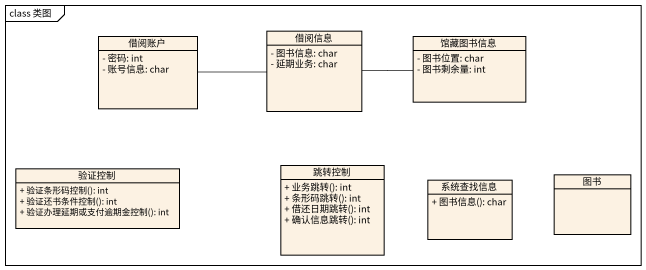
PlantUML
@startuml
mainframe class 类图
hide circle
hide empty members
skinparam classAttributeIconSize 0
class 借阅信息 {
  - 图书信息: char
  - 延期业务: char
}
class 借阅账户 {
  - 密码: int
  - 账号信息: char
}
class 馆藏图书信息 {
  - 图书位置: char
  - 图书剩余量: int
}
class 验证控制 {
  + 验证条形码控制(): int
  + 验证还书条件控制(): int
  + 验证办理延期或支付逾期金控制(): int
}
class 跳转控制 {
  + 业务跳转(): int
  + 条形码跳转(): int
  + 借还日期跳转(): int
  + 确认信息跳转(): int
}
class 系统查找信息 {
  + 图书信息(): char
}
class 图书
借阅信息 -right- 馆藏图书信息
借阅账户 -right- 借阅信息
@enduml
